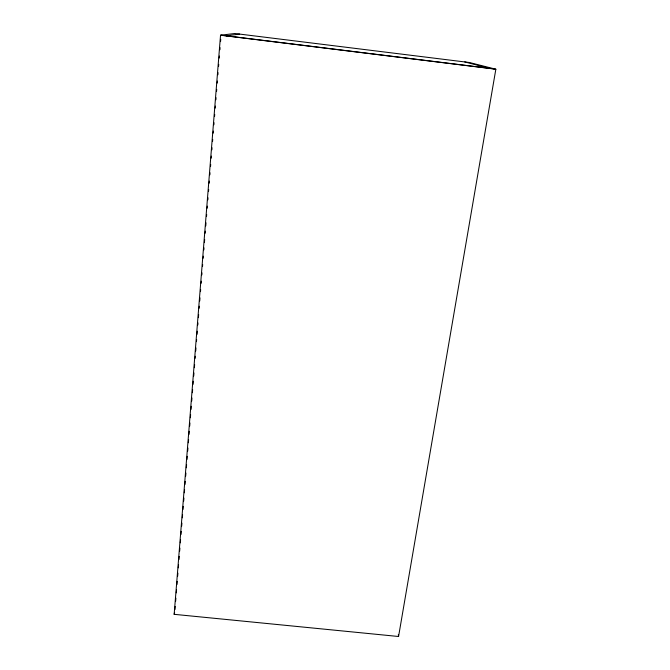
<?xml version="1.0" encoding="UTF-8"?>
<svg xmlns="http://www.w3.org/2000/svg" width="670" height="670" viewBox="0 0 670 670"><rect width="100%" height="100%" fill="white"/><g stroke="black" fill="none" stroke-linecap="round" stroke-linejoin="round"><path stroke-width="1" d="M174.158 614.323L220.539 35.217L234.894 33.5L469.452 62.519L495.842 69.228L398.566 636.5L174.158 614.323L174.585 612.531M174.97 609.549L175.222 606.425M175.641 601.208L175.892 598.084M176.311 592.866L176.562 589.742M176.981 584.533L177.232 581.401M177.651 576.192L177.902 573.059M178.32 567.85L178.572 564.726M178.99 559.509L179.242 556.385M179.661 551.167L179.912 548.043M180.331 542.834L180.582 539.702M181.001 534.493L181.252 531.36M181.671 526.151L181.922 523.027M182.34 517.809L182.592 514.686M183.011 509.468L183.253 506.344M183.672 501.135L183.923 498.003M184.342 492.793L184.593 489.669M185.012 484.452L185.263 481.328M185.682 476.11L185.933 472.986M186.352 467.777L186.603 464.645M187.022 459.436L187.273 456.304M187.692 451.094L187.943 447.97M188.362 442.753L188.613 439.629M189.032 434.411L189.283 431.287M189.702 426.078L189.953 422.946M190.372 417.737L190.623 414.604M191.042 409.395L191.293 406.271M191.712 401.054L191.963 397.93M192.382 392.712L192.633 389.588M193.052 384.379L193.295 381.247M193.714 376.038L193.965 372.905M194.384 367.696L194.635 364.572M195.138 358.316L195.305 356.231M195.724 351.021L195.975 347.889M196.477 341.633L196.645 339.548M197.064 334.338L197.315 331.215M197.817 324.958L197.985 322.873M198.404 317.655L198.655 314.531M199.158 308.275L199.325 306.19M199.744 300.981L199.995 297.849M200.498 291.601L200.665 289.515M201.167 283.259L201.335 281.174M201.838 274.918L202.005 272.832M202.508 266.576L202.675 264.491M203.169 258.235L203.337 256.149M203.839 249.902L204.007 247.816M204.425 242.599L204.677 239.475M205.179 233.219L205.347 231.133M205.765 225.924L206.017 222.792M206.519 216.536L206.687 214.45M207.189 208.203L207.357 206.117M207.859 199.861L208.027 197.776M208.529 191.52L208.697 189.434M209.199 183.178L209.367 181.093M209.869 174.837L210.037 172.76M210.539 166.503L210.707 164.418M211.209 158.162L211.377 156.077M211.879 149.82L212.047 147.735M212.549 141.479L212.717 139.393M213.211 133.146L213.378 131.06M213.881 124.804L214.048 122.719M214.551 116.463L214.718 114.377M215.221 108.121L215.388 106.036M215.891 99.78L216.058 97.694M216.561 91.447L216.728 89.361M217.231 83.105L217.398 81.02M217.901 74.764L218.068 72.678M218.571 66.422L218.738 64.337M219.241 58.081L219.408 55.995M219.911 49.748L220.078 47.662M220.581 41.406L220.748 39.321M226.619 35.837L239.634 34.086M221.083 35.15L494.854 68.977M220.539 35.217L495.842 69.228M464.779 61.941L489.443 68.306M398.323 634.658L398.566 636.5"/></g></svg>
